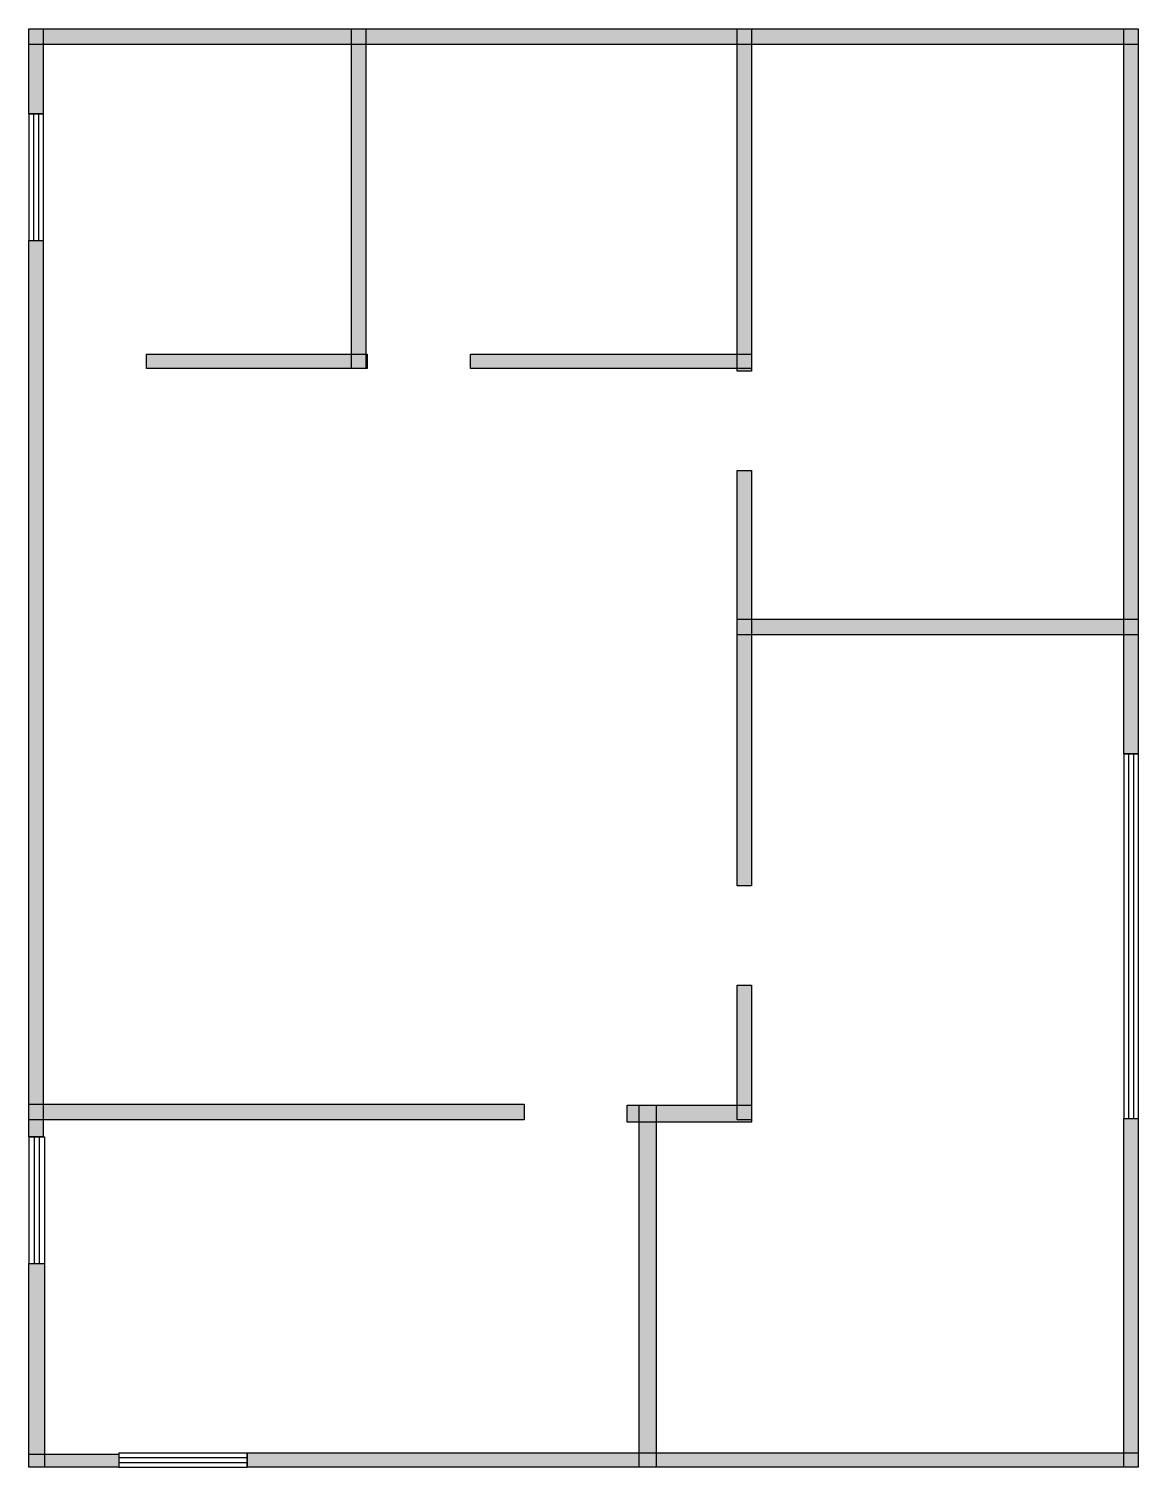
# Model space of a CAD drawing. Header units: millimetres. Extents: x 9 to 7480, y 9 to 9698.
import ezdxf

# ---------------------------------------------------------------- set-up
doc = ezdxf.new("R2010")
doc.units = ezdxf.units.MM
doc.layers.add('WALL', color=7, linetype='Continuous')
doc.layers.add('WINDOW', color=5, linetype='Continuous')

msp = doc.modelspace()

# ---------------------------------------------------------------- hatches: boundary and pattern name
at = {"layer": 'WALL'}
h = msp.add_hatch(color=256, dxfattribs=at)
h.dxf.hatch_style = 1
h.paths.add_polyline_path([(8.8, 9697.6), (7480, 9697.6), (7480, 9592), (8.8, 9592)])
h = msp.add_hatch(color=256, dxfattribs=at)
h.dxf.hatch_style = 1
h.paths.add_polyline_path([(8.8, 9697.6), (105.6, 9697.6), (105.6, 9125.6), (8.8, 9125.6)])
h = msp.add_hatch(color=256, dxfattribs=at)
h.dxf.hatch_style = 1
h.paths.add_polyline_path([(2182.4, 9697.6), (2279.2, 9697.6), (2279.2, 7409.6), (2182.4, 7409.6)])
h = msp.add_hatch(color=256, dxfattribs=at)
h.dxf.hatch_style = 1
h.paths.add_polyline_path([(4778.4, 9697.6), (4875.2, 9697.6), (4875.2, 7392), (4778.4, 7392)])
h = msp.add_hatch(color=256, dxfattribs=at)
h.dxf.hatch_style = 1
h.paths.add_polyline_path([(7383.2, 9697.6), (7480, 9697.6), (7480, 4813.6), (7383.2, 4813.6)])
h = msp.add_hatch(color=256, dxfattribs=at)
h.dxf.hatch_style = 1
h.paths.add_polyline_path([(8.8, 8272), (105.6, 8272), (105.6, 2235.2), (8.8, 2235.2)])
h = msp.add_hatch(color=256, dxfattribs=at)
h.dxf.hatch_style = 1
h.paths.add_polyline_path([(800.8, 7506.4), (2288, 7506.4), (2288, 7409.6), (800.8, 7409.6)])
h = msp.add_hatch(color=256, dxfattribs=at)
h.dxf.hatch_style = 1
h.paths.add_polyline_path([(2983.2, 7506.4), (4875.2, 7506.4), (4875.2, 7409.6), (2983.2, 7409.6)])
h = msp.add_hatch(color=256, dxfattribs=at)
h.dxf.hatch_style = 1
h.paths.add_polyline_path([(4778.4, 6723.2), (4875.2, 6723.2), (4875.2, 3924.8), (4778.4, 3924.8)])
h = msp.add_hatch(color=256, dxfattribs=at)
h.dxf.hatch_style = 1
h.paths.add_polyline_path([(4778.4, 5720), (7480, 5720), (7480, 5614.4), (4778.4, 5614.4)])
h = msp.add_hatch(color=256, dxfattribs=at)
h.dxf.hatch_style = 1
h.paths.add_polyline_path([(4778.4, 3256), (4875.2, 3256), (4875.2, 2349.6), (4778.4, 2349.6)])
h = msp.add_hatch(color=256, dxfattribs=at)
h.dxf.hatch_style = 1
h.paths.add_polyline_path([(8.8, 2455.2), (3344, 2455.2), (3344, 2349.6), (8.8, 2349.6)])
h = msp.add_hatch(color=256, dxfattribs=at)
h.dxf.hatch_style = 1
h.paths.add_polyline_path([(4039.2, 2446.4), (4875.2, 2446.4), (4875.2, 2332), (4039.2, 2332)])
h = msp.add_hatch(color=256, dxfattribs=at)
h.dxf.hatch_style = 1
h.paths.add_polyline_path([(4118.4, 2446.4), (4232.8, 2446.4), (4232.8, 8.8), (4118.4, 8.8)])
h = msp.add_hatch(color=256, dxfattribs=at)
h.dxf.hatch_style = 1
h.paths.add_polyline_path([(7383.2, 2358.4), (7480, 2358.4), (7480, 8.8), (7383.2, 8.8)])
h = msp.add_hatch(color=256, dxfattribs=at)
h.dxf.hatch_style = 1
h.paths.add_polyline_path([(8.8, 1381.6), (114.4, 1381.6), (114.4, 8.8), (8.8, 8.8)])
h = msp.add_hatch(color=256, dxfattribs=at)
h.dxf.hatch_style = 1
h.paths.add_polyline_path([(1478.4, 105.6), (7480, 105.6), (7480, 8.8), (1478.4, 8.8)])
h = msp.add_hatch(color=256, dxfattribs=at)
h.dxf.hatch_style = 1
h.paths.add_polyline_path([(8.8, 96.8), (616, 96.8), (616, 8.8), (8.8, 8.8)])

# ---------------------------------------------------------------- linework, layer by layer
for points in [[(8.8, 9697.6), (7480, 9697.6), (7480, 9592), (8.8, 9592)], [(8.8, 9697.6), (105.6, 9697.6), (105.6, 9125.6), (8.8, 9125.6)], [(2182.4, 9697.6), (2279.2, 9697.6), (2279.2, 7409.6), (2182.4, 7409.6)], [(4778.4, 9697.6), (4875.2, 9697.6), (4875.2, 7392), (4778.4, 7392)], [(7383.2, 9697.6), (7480, 9697.6), (7480, 4813.6), (7383.2, 4813.6)], [(8.8, 8272), (105.6, 8272), (105.6, 2235.2), (8.8, 2235.2)], [(800.8, 7506.4), (2288, 7506.4), (2288, 7409.6), (800.8, 7409.6)], [(2983.2, 7506.4), (4875.2, 7506.4), (4875.2, 7409.6), (2983.2, 7409.6)], [(4778.4, 6723.2), (4875.2, 6723.2), (4875.2, 3924.8), (4778.4, 3924.8)], [(4778.4, 5720), (7480, 5720), (7480, 5614.4), (4778.4, 5614.4)], [(4778.4, 3256), (4875.2, 3256), (4875.2, 2349.6), (4778.4, 2349.6)], [(8.8, 2455.2), (3344, 2455.2), (3344, 2349.6), (8.8, 2349.6)], [(4039.2, 2446.4), (4875.2, 2446.4), (4875.2, 2332), (4039.2, 2332)], [(4118.4, 2446.4), (4232.8, 2446.4), (4232.8, 8.8), (4118.4, 8.8)], [(7383.2, 2358.4), (7480, 2358.4), (7480, 8.8), (7383.2, 8.8)], [(8.8, 1381.6), (114.4, 1381.6), (114.4, 8.8), (8.8, 8.8)], [(1478.4, 105.6), (7480, 105.6), (7480, 8.8), (1478.4, 8.8)], [(8.8, 96.8), (616, 96.8), (616, 8.8), (8.8, 8.8)]]:
    msp.add_lwpolyline(points, close=True, dxfattribs=at)
at = {"layer": 'WINDOW'}
for p, q in [((8.8, 9125.6), (8.8, 8272)), ((8.8, 9125.6), (105.6, 9125.6)), ((41.1, 9125.6), (41.1, 8272)), ((73.3, 9125.6), (73.3, 8272)), ((105.6, 9125.6), (105.6, 8272)), ((8.8, 8272), (105.6, 8272)), ((7383.2, 4813.6), (7383.2, 2358.4)), ((7383.2, 4813.6), (7480, 4813.6)), ((7415.5, 4813.6), (7415.5, 2358.4)), ((7447.7, 4813.6), (7447.7, 2358.4)), ((7480, 4813.6), (7480, 2358.4)), ((7383.2, 2358.4), (7480, 2358.4)), ((8.8, 2235.2), (8.8, 1381.6)), ((8.8, 2235.2), (114.4, 2235.2)), ((44, 2235.2), (44, 1381.6)), ((79.2, 2235.2), (79.2, 1381.6)), ((114.4, 2235.2), (114.4, 1381.6)), ((8.8, 1381.6), (114.4, 1381.6)), ((616, 105.6), (1478.4, 105.6)), ((616, 105.6), (616, 8.8)), ((1478.4, 105.6), (1478.4, 8.8)), ((616, 73.3), (1478.4, 73.3)), ((616, 41.1), (1478.4, 41.1)), ((616, 8.8), (1478.4, 8.8))]:
    msp.add_line(p, q, dxfattribs=at)

doc.saveas('drawing.dxf')
